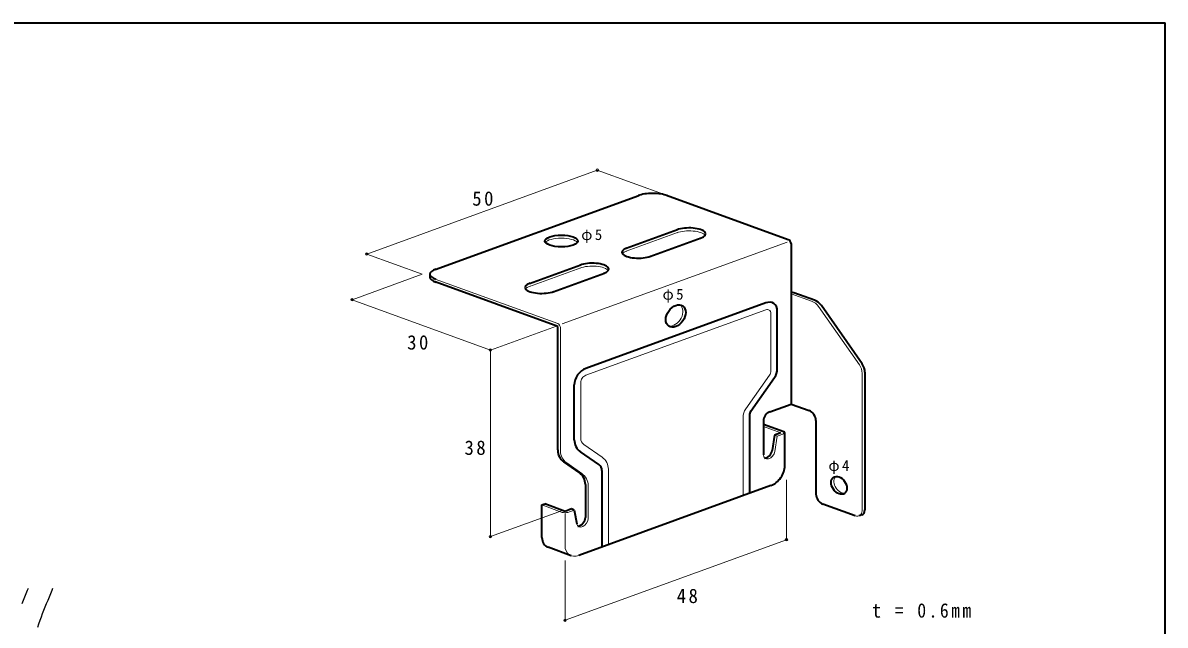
# Model space of a CAD drawing. Units: millimetres on the paper. Extents: x -405 to 411, y -913 to 286.
# Drawn here: x 172.3 to 405, y -133.7 to -11 of the extents above; entities that cross this region are included whole.
import ezdxf

# ---------------------------------------------------------------- set-up
doc = ezdxf.new("R2010")
doc.units = ezdxf.units.MM
doc.header["$PDMODE"] = 32
doc.header["$PDSIZE"] = 0.5
for name, color, linetype, lineweight in [('0-1_本体', 7, 'Continuous', 35), ('0-8_寸法線', 4, 'Continuous', 18), ('F-0_枠図面', 4, 'Continuous', 18)]:
    doc.layers.add(name, color=color, linetype=linetype, lineweight=lineweight)
doc.styles.add('ＭＳ ゴシック', font='')
doc.styles.get('ＭＳ ゴシック').set_extended_font_data('MS Gothic')

msp = doc.modelspace()

# ---------------------------------------------------------------- linework, layer by layer
at = {"layer": '0-1_本体'}
for p, q in [((256.288, -61.257), (297.775, -46.157)), ((328.221, -55.186), (303.413, -46.157)), ((295.214, -56.939), (305.668, -53.134)), ((300.03, -58.606), (310.484, -54.801)), ((328.785, -55.991), (328.785, -88.691)), ((275.481, -64.121), (285.935, -60.316)), ((255.21, -62.232), (255.21, -62.832)), ((280.296, -65.789), (290.75, -61.984)), ((281.236, -72.887), (256.288, -63.807)), ((328.785, -65.781), (328.781, -65.78)), ((328.785, -66.189), (328.781, -66.19)), ((333.531, -67.508), (329.342, -65.984)), ((323.618, -68.072), (286.968, -81.411)), ((325.965, -81.529), (325.965, -69.716)), ((343.274, -80.477), (334.962, -68.607)), ((281.236, -98.025), (281.236, -72.887)), ((320.599, -90.139), (325.423, -83.25)), ((343.816, -82.198), (343.816, -110.252)), ((284.619, -95.962), (284.619, -84.766)), ((324.462, -90.264), (328.785, -88.691)), ((328.781, -88.69), (332.446, -90.024)), ((320.327, -91), (320.327, -106.869)), ((323.146, -92.144), (323.146, -98.994)), ((327.281, -94.328), (323.146, -92.823)), ((333.856, -92.037), (333.856, -107.037)), ((325.406, -95.011), (324.914, -98.156)), ((326.717, -94.533), (325.406, -95.011)), ((327.513, -101.254), (327.513, -94.533)), ((289.617, -101.024), (285.898, -98.419)), ((285.595, -102.639), (282.515, -100.483)), ((290.257, -102.252), (290.257, -117.814)), ((324.694, -105.28), (285.557, -119.525)), ((286.874, -105.097), (286.874, -111.785)), ((278.041, -109.24), (278.605, -109.035)), ((278.041, -115.842), (278.041, -109.24)), ((282.74, -110.54), (278.605, -109.035)), ((341.843, -111.444), (335.265, -109.05)), ((284.051, -110.062), (282.74, -110.54)), ((284.615, -110.268), (284.051, -110.062)), ((284.615, -110.268), (285.107, -113.056)), ((343.203, -111.267), (342.639, -111.472)), ((283.968, -119.58), (279.269, -117.87))]:
    msp.add_line(p, q, dxfattribs=at)
at = {"layer": '0-1_本体', "color": 4, "lineweight": 18}
for p, q in [((327.986, -55.682), (282.179, -72.354)), ((295.214, -57.539), (305.668, -53.734)), ((275.481, -64.721), (285.935, -60.916)), ((281.236, -72.287), (256.288, -63.207)), ((332.967, -67.713), (328.781, -66.19)), ((323.617, -69.472), (286.969, -82.811)), ((342.71, -80.682), (334.398, -68.812)), ((324.65, -81.901), (324.65, -70.196)), ((281.8, -98.231), (281.8, -73.092)), ((324.379, -82.761), (319.554, -89.651)), ((343.253, -82.403), (343.253, -110.458)), ((285.935, -95.684), (285.935, -84.288)), ((319.012, -91.372), (319.012, -107.348)), ((326.717, -94.533), (323.146, -93.234)), ((325.969, -95.216), (325.478, -98.362)), ((286.574, -96.913), (290.293, -99.517)), ((286.159, -102.844), (283.079, -100.688)), ((291.573, -101.974), (291.573, -117.335)), ((287.438, -105.302), (287.438, -111.99)), ((282.179, -110.746), (278.041, -109.24)), ((282.74, -117.552), (282.74, -110.95)), ((284.615, -110.268), (283.3, -110.746))]:
    msp.add_line(p, q, dxfattribs=at)
msp.add_lwpolyline([(327.281, -94.738), (325.969, -95.216), (325.406, -95.011)], dxfattribs=at)
at = {"layer": '0-1_本体', "color": 6, "lineweight": 25}
for points in [[(173.346, -126.245), (173.18, -126.643), (172.895, -127.328), (172.611, -128.014), (172.329, -128.7), (172.05, -129.386)], [(178.346, -126.245), (178.18, -126.643), (177.895, -127.328), (177.611, -128.014), (177.329, -128.7), (177.05, -129.386), (176.775, -130.072), (176.504, -130.758), (176.238, -131.444), (175.979, -132.13), (175.726, -132.815), (175.481, -133.501), (175.245, -134.187)]]:
    msp.add_lwpolyline(points, dxfattribs=at)
at = {"layer": '0-1_本体', "color": 4, "lineweight": 18}
for centre, radius, start, end in [((331.941, -70.533), 3, 35, 70), ((340.253, -82.403), 3, 0, 35), ((323.15, -81.901), 1.5, 325, 0), ((322.012, -91.372), 3, 145, 180), ((287.435, -95.684), 1.5, 180, 235), ((284.8, -98.231), 3, 180, 235), ((288.573, -101.974), 3, 0, 55), ((284.438, -105.302), 3, 0, 55)]:
    msp.add_arc(centre, radius, start, end, dxfattribs=at)
at = {"layer": '0-1_本体'}
for centre, radius, start, end in [((332.505, -70.327), 3, 35, 70), ((340.816, -82.198), 3, 0, 35), ((322.965, -81.529), 3, 325, 0), ((321.827, -91), 1.5, 145, 180), ((325.146, -92.144), 2, 110, 180), ((287.619, -95.962), 3, 180, 235), ((284.236, -98.025), 3, 180, 235), ((288.757, -102.252), 1.5, 0, 55), ((283.874, -105.097), 3, 0, 55)]:
    msp.add_arc(centre, radius, start, end, dxfattribs=at)
for centre, major_axis, ratio, start_param, end_param in [((300.594, -47.183), (-4.037, 0), 0.355, 3.8895633, 5.5352147), ((308.017, -53.989), (-3.365, 0), 0.355, 2.3437186, 5.5352147), ((328.221, -55.786), (-0.399, 0.569), 0.7, 3.9268426, 5.4979354), ((297.681, -57.751), (-3.365, 0), 0.355, 5.4853113, 8.6768074), ((288.284, -61.171), (-3.365, 0), 0.355, 2.3437186, 5.5352147), ((259.247, -62.232), (-4.037, 0), 0.355, 5.4853113, 7.0810593), ((259.247, -62.832), (-4.037, 0), 0.355, 0, 0.797874), ((277.947, -64.934), (-3.365, 0), 0.355, 5.4853113, 8.6768074), ((328.781, -66.19), (0.796, 0), 0.365, 0.7839855, 1.5667952), ((323.616, -70.572), (1.661, 2.373), 0.7, 5.4976389, 7.0687317), ((286.968, -83.911), (1.661, 2.373), 0.7, 0.7849535, 2.3566391), ((332.446, -91.524), (-0.997, 1.424), 0.7, 3.9268426, 5.4979354), ((326.717, -94.533), (-0.796, 0), 0.365, 2.3519566, 3.9312287), ((323.757, -98.361), (0.831, 1.186), 0.7, 3.6220844, 5.3233725), ((324.694, -102.28), (1.994, 2.847), 0.7, 3.9265462, 5.4976389), ((335.265, -107.55), (-0.997, 1.424), 0.7, 0.7852499, 2.3563427), ((342.407, -109.739), (-0.997, 1.424), 0.7, 2.9560121, 3.927139), ((285.7, -112.212), (0.831, 1.186), 0.7, 3.6220844, 5.4979354), ((280.86, -114.814), (1.994, 2.847), 0.7, 2.3560463, 3.3275472)]:
    msp.add_ellipse(centre, major_axis=major_axis, ratio=ratio, start_param=start_param, end_param=end_param, dxfattribs=at)
at = {"layer": '0-1_本体', "color": 4, "lineweight": 18}
for centre, major_axis, ratio, start_param, end_param in [((308.017, -54.589), (-3.365, 0), 0.355, 3.3954802, 5.5352147), ((281.988, -56.06), (-3.365, 0), 0.355, 3.3954802, 6.0292977), ((297.681, -58.351), (-3.365, 0), 0.355, 5.4853113, 6.0292977), ((288.284, -61.771), (-3.365, 0), 0.355, 3.3954802, 5.5352147), ((277.947, -65.534), (-3.365, 0), 0.355, 5.4853113, 6.0292977), ((304.728, -70.537), (1.434, 2.048), 0.7, 3.496285, 6.2993133), ((323.616, -70.572), (0.731, 1.044), 0.7, 5.4976389, 7.0687317), ((281.236, -72.887), (-0.399, 0.569), 0.7, 3.9268426, 5.4979354), ((286.968, -83.911), (0.731, 1.044), 0.7, 0.7852499, 2.3563427), ((324.321, -98.566), (0.831, 1.186), 0.7, 2.3563427, 5.3233725), ((339.118, -105.042), (-1.147, 1.638), 0.7, 6.2831853, 9.0271857), ((282.74, -110.54), (-0.796, 0), 0.365, 0.7839855, 2.3576071), ((341.843, -109.944), (-0.997, 1.424), 0.7, 2.3560463, 3.927139), ((286.263, -112.418), (0.831, 1.186), 0.7, 2.5305821, 5.4979354), ((285.559, -116.524), (1.994, 2.847), 0.7, 2.3560463, 3.927139)]:
    msp.add_ellipse(centre, major_axis=major_axis, ratio=ratio, start_param=start_param, end_param=end_param, dxfattribs=at)
at = {"layer": '0-1_本体'}
for centre, major_axis, ratio in [((281.988, -55.46), (-3.365, 0), 0.355), ((305.292, -70.742), (1.434, 2.048), 0.7), ((338.554, -105.247), (-1.147, 1.638), 0.7)]:
    msp.add_ellipse(centre, major_axis=major_axis, ratio=ratio, dxfattribs=at)
at = {"layer": '0-8_寸法線'}
for p, q in [((242.323, -58.124), (289.308, -41.023)), ((303.553, -46.208), (289.308, -41.023)), ((253.609, -62.232), (242.323, -58.124)), ((253.609, -62.232), (239.343, -67.424)), ((267.533, -77.685), (239.343, -67.424)), ((280.976, -72.792), (267.533, -77.685)), ((267.533, -77.685), (267.533, -115.685)), ((327.845, -104.133), (327.845, -116.324)), ((282.204, -110.345), (267.533, -115.685)), ((282.74, -132.741), (327.845, -116.324)), ((282.74, -120.55), (282.74, -132.741))]:
    msp.add_line(p, q, dxfattribs=at)
for p in [(289.308, -41.023), (242.323, -58.124), (239.343, -67.424), (267.533, -77.685), (267.533, -115.685), (327.845, -116.324), (282.74, -132.741)]:
    msp.add_point(p, dxfattribs=at)
at = {"layer": 'F-0_枠図面', "color": 7, "lineweight": 35}
for p in [(15.5, -11), (405, -286)]:
    msp.add_line(p, (405, -11), dxfattribs=at)

# ---------------------------------------------------------------- texts
at = {"layer": '0-8_寸法線', "color": 7, "attachment_point": 7, "style": 'ＭＳ ゴシック'}
for s, insert, char_height in [('\\T1.27;\\W0.95;50', (263.839, -48.301), 2.933), ('\\T1.22;φ5', (286.039, -55.855), 2.199), ('\\T1.22;φ5', (302.605, -68.003), 2.199), ('\\T1.27;\\W0.95;30', (250.576, -77.621), 2.933), ('\\T1.27;\\W0.95;38', (262.255, -99.079), 2.933), ('\\T1.22;φ4', (336.399, -102.902), 2.199), ('\\T1.27;\\W0.95;48', (305.492, -129.279), 2.933), ('\\T1.28;\\W0.9;t\\~=\\~0.6mm', (345.311, -132.246), 2.933)]:
    msp.add_mtext(s, dxfattribs=dict(at, insert=insert, char_height=char_height))

doc.saveas('drawing.dxf')
